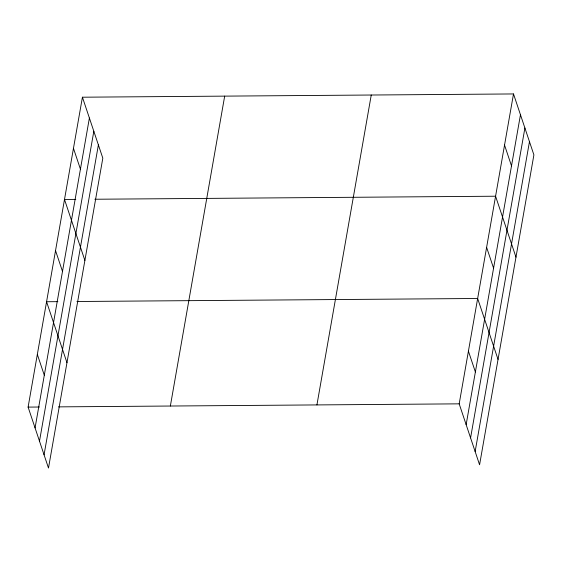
<?xml version="1.0" encoding="UTF-8"?>
<svg xmlns="http://www.w3.org/2000/svg" width="562" height="562" viewBox="0 0 562 562"><rect width="100%" height="100%" fill="white"/><g stroke="black" fill="none" stroke-linecap="round" stroke-linejoin="round"><path stroke-width="0.84" d="M82.424 97.205L102.818 158.154L48.494 468.055L28.1 407.106L82.424 97.205L513.506 93.945L533.9 154.894L479.576 464.795L459.182 403.846L513.506 93.945M35.062 427.921L89.393 118.013M39.495 441.163L93.826 131.262M44.061 454.806L98.385 144.905M170.356 406.031L224.681 96.13M316.926 404.921L371.25 95.02M466.144 424.661L520.468 114.76M470.577 437.91L524.901 128.003M475.143 451.553L529.467 141.652M75.779 199.384L64.497 199.468L84.89 260.417M94.859 199.243L495.579 196.215L515.972 257.164M57.851 301.654L46.569 301.738L66.962 362.687M76.931 301.506L477.651 298.485L498.044 359.434M28.1 407.106L39.375 407.021M58.462 406.874L459.182 403.846M504.543 145.08L511.504 165.895M486.615 247.35L493.577 268.165M468.413 351.166L475.382 371.981M73.46 148.333L80.429 169.148M55.533 250.603L62.501 271.418M37.338 354.418L44.3 375.233"/></g></svg>
